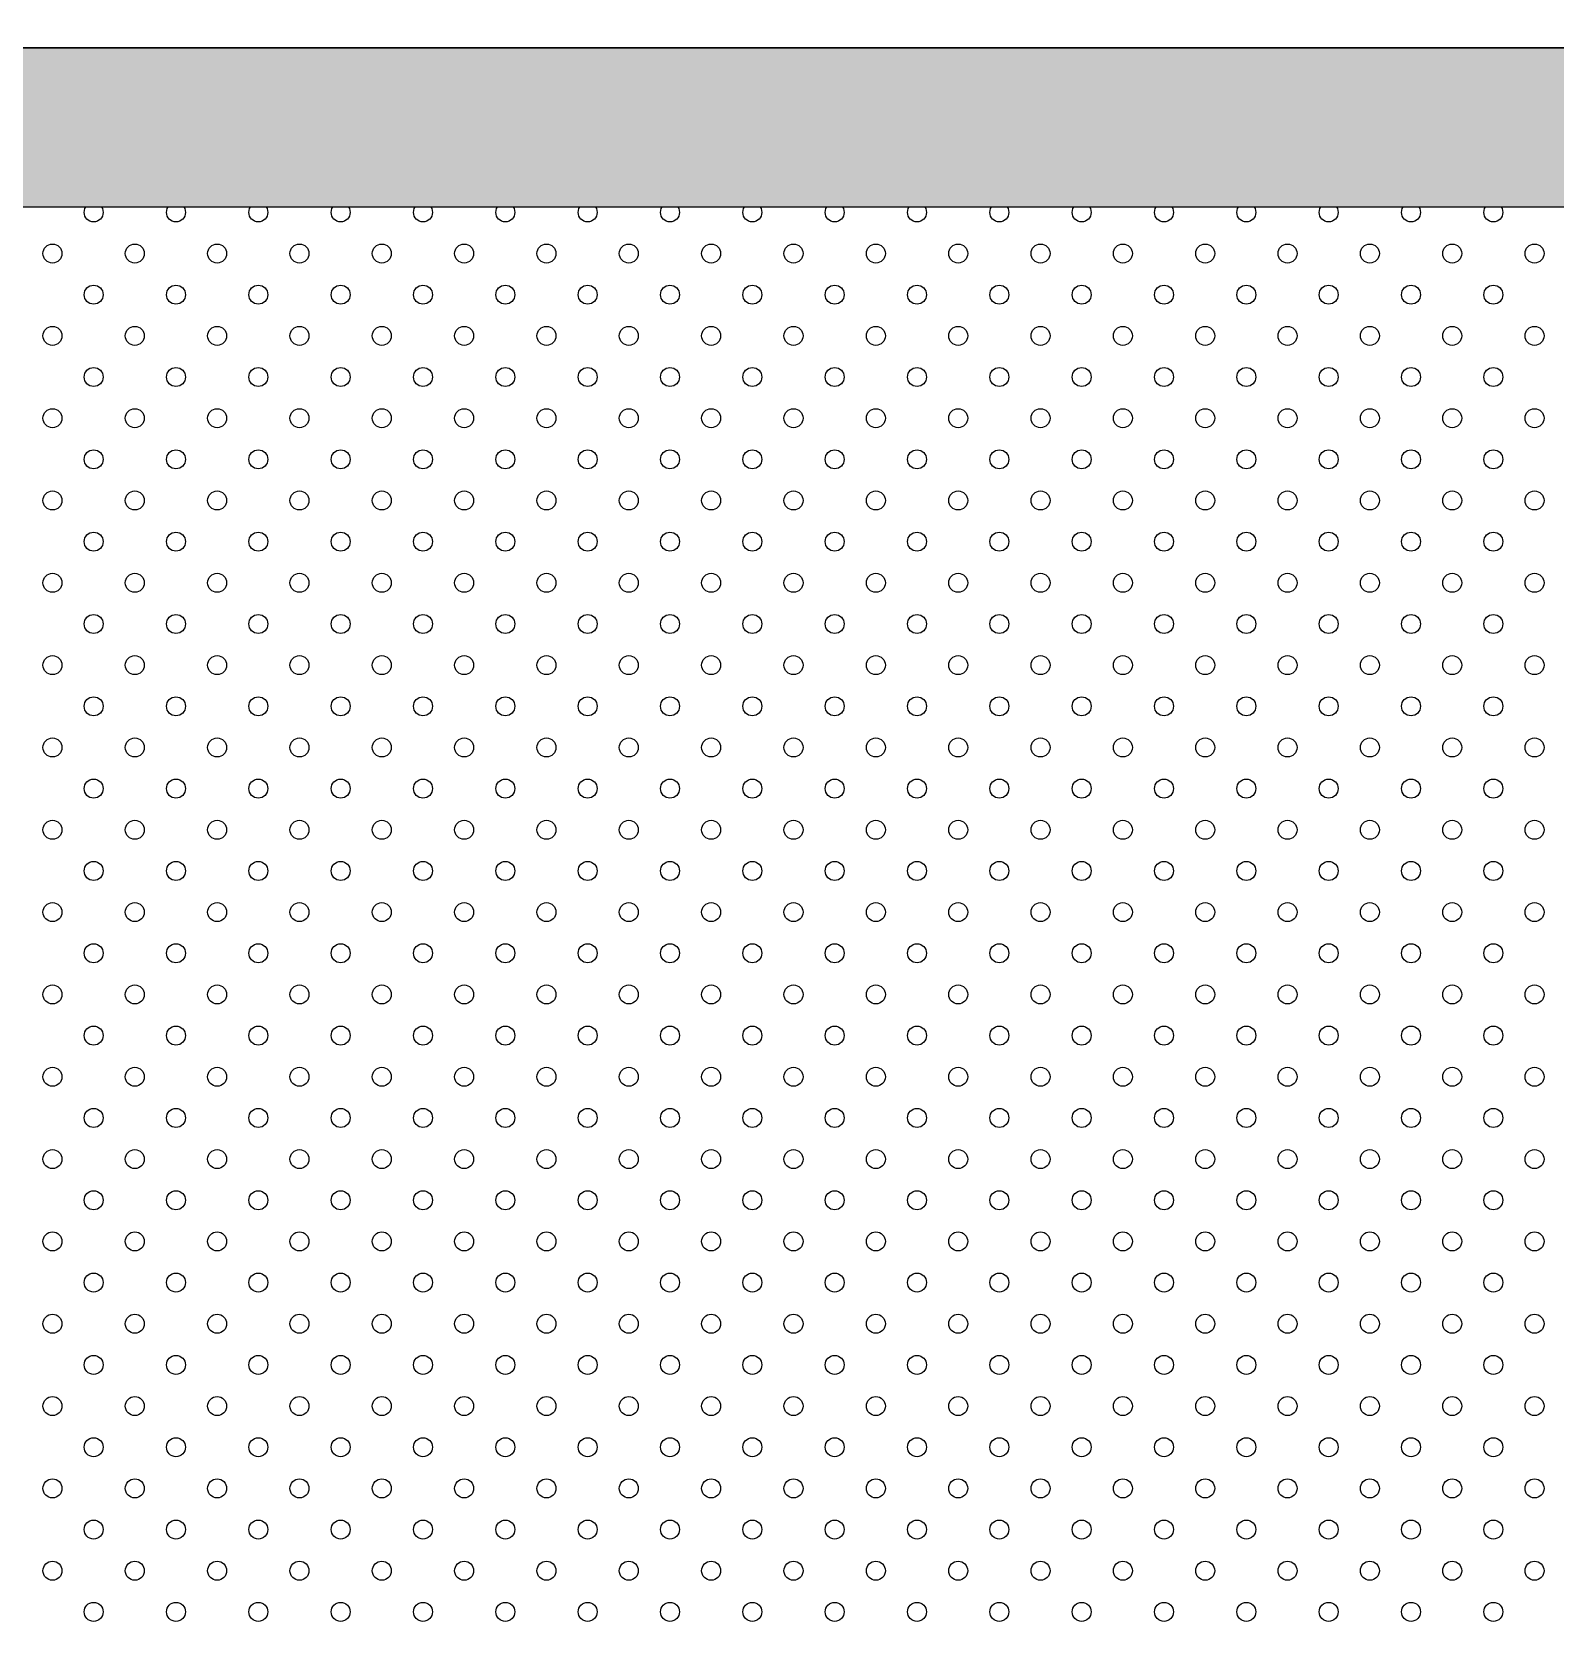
# Model space of a CAD drawing. Header units: millimetres. Extents: x 28487 to 58856, y 2691 to 22893.
# Drawn here: x 29208.4 to 29448.9, y 6700.3 to 6952 of the extents above; entities that cross this region are included whole.
import ezdxf
from ezdxf.xclip import XClip

# ---------------------------------------------------------------- set-up
doc = ezdxf.new("R2010")
doc.units = ezdxf.units.MM
doc.header["$XCLIPFRAME"] = 0
for name, color, linetype in [('0-LOCK', 251, 'Continuous'), ('000 - H A T C H', 9, 'Continuous'), ('000_CLIP-IN_ACESSORIES_SUB_COLOR_1', 1, 'Continuous'), ('000_CLIP-IN_PANEL_SUB_COLOR_2', 1, 'Continuous'), ('000_CLIP-IN_PANEL_WIPEOUT_', 250, 'Continuous')]:
    doc.layers.add(name, color=color, linetype=linetype)

# ---------------------------------------------------------------- blocks, each defined once
blk = doc.blocks.new('C-2-PP00-AR-2350-01-B_20251110-161349_EX_PLAN_WALL')
at = {"color": 2}
blk.add_line((99.89999999850988, -100.0000000018626), (3099.89999999851, -100.0000000018626), dxfattribs=at)
blk = doc.blocks.new('*U157')
blk.add_wipeout([(-299.9999999809079, -299.9999999943541), (300.0000000190922, -299.9999999943541), (300.0000000190922, 300.0000000056459), (-299.9999999809079, 300.0000000056459)]).dxf.layer = '000_CLIP-IN_PANEL_WIPEOUT_'
blk = doc.blocks.new('TYP.CLIP-IN_20251110-163539_FOR_PPLINE_C02')
blk.add_blockref('*U157', (-899.9999999999873, 900))
at = {"color": 1}
blk.add_lwpolyline([(-1500.000000000005, -900.0000000000002), (1499.999999999995, -900.0000000000002), (1499.999999999995, 899.9999999999998), (-1500.000000000005, 899.9999999999998)], close=True, dxfattribs=at)
at = {"layer": '000_CLIP-IN_PANEL_SUB_COLOR_2'}
for centre in [(-1055.999999947249, 887.0000000039659), (-1042.999999948239, 887.0000000039659), (-1029.999999949228, 887.0000000039659), (-1016.999999950218, 887.0000000039659), (-1003.999999951207, 887.0000000039659), (-990.999999952197, 887.0000000039659), (-977.9999999531865, 887.0000000039659), (-964.999999954176, 887.0000000039659), (-951.9999999551655, 887.0000000039659), (-938.9999999561551, 887.0000000039659), (-925.9999999571446, 887.0000000039659), (-912.9999999581341, 887.0000000039659), (-899.9999999591237, 887.0000000039659), (-886.9999999601132, 887.0000000039659), (-873.9999999611027, 887.0000000039659), (-860.9999999620923, 887.0000000039657), (-847.9999999630818, 887.0000000039657), (-834.9999999640713, 887.0000000039657), (-1062.499999946784, 880.5000000044315), (-1049.499999947773, 880.5000000044315), (-1036.499999948763, 880.5000000044315), (-1023.499999949752, 880.5000000044315), (-1010.499999950742, 880.5000000044315), (-997.4999999517313, 880.5000000044315), (-984.4999999527208, 880.5000000044315), (-971.4999999537104, 880.5000000044315), (-958.4999999546999, 880.5000000044315), (-945.4999999556894, 880.5000000044315), (-932.499999956679, 880.5000000044315), (-919.4999999576685, 880.5000000044315), (-906.499999958658, 880.5000000044315), (-893.4999999596475, 880.5000000044315), (-880.4999999606371, 880.5000000044315), (-867.4999999616266, 880.5000000044314), (-854.4999999626161, 880.5000000044314), (-841.4999999636057, 880.5000000044314), (-828.4999999645952, 880.5000000044314), (-1055.999999947249, 874.0000000040459), (-1042.999999948239, 874.0000000040459), (-1029.999999949228, 874.0000000040459), (-1016.999999950218, 874.0000000040459), (-1003.999999951207, 874.0000000040459), (-990.999999952197, 874.0000000040459), (-977.9999999531865, 874.0000000040459), (-964.999999954176, 874.0000000040459), (-951.9999999551655, 874.0000000040459), (-938.9999999561551, 874.0000000040459), (-925.9999999571446, 874.0000000040459), (-912.9999999581341, 874.0000000040459), (-899.9999999591237, 874.0000000040459), (-886.9999999601132, 874.0000000040459), (-873.9999999611027, 874.0000000040459), (-860.9999999620923, 874.0000000040458), (-847.9999999630818, 874.0000000040458), (-834.9999999640713, 874.0000000040458), (-1062.499999946784, 867.5000000045115), (-1049.499999947773, 867.5000000045115), (-1036.499999948763, 867.5000000045115), (-1023.499999949752, 867.5000000045115), (-1010.499999950742, 867.5000000045115), (-997.4999999517313, 867.5000000045115), (-984.4999999527208, 867.5000000045115), (-971.4999999537104, 867.5000000045115), (-958.4999999546999, 867.5000000045115), (-945.4999999556894, 867.5000000045115), (-932.499999956679, 867.5000000045115), (-919.4999999576685, 867.5000000045115), (-906.499999958658, 867.5000000045115), (-893.4999999596475, 867.5000000045115), (-880.4999999606371, 867.5000000045115), (-867.4999999616266, 867.5000000045114), (-854.4999999626161, 867.5000000045114), (-841.4999999636057, 867.5000000045114), (-828.4999999645952, 867.5000000045114), (-1055.999999947249, 861.0000000041259), (-1042.999999948239, 861.0000000041259), (-1029.999999949228, 861.0000000041259), (-1016.999999950218, 861.0000000041259), (-1003.999999951207, 861.0000000041259), (-990.999999952197, 861.0000000041259), (-977.9999999531865, 861.0000000041259), (-964.999999954176, 861.0000000041259), (-951.9999999551655, 861.0000000041259), (-938.9999999561551, 861.0000000041259), (-925.9999999571446, 861.0000000041259), (-912.9999999581341, 861.0000000041259), (-899.9999999591237, 861.0000000041259), (-886.9999999601132, 861.0000000041259), (-873.9999999611027, 861.0000000041259), (-860.9999999620923, 861.0000000041258), (-847.9999999630818, 861.0000000041258), (-834.9999999640713, 861.0000000041258), (-1062.499999946784, 854.5000000045916), (-1049.499999947773, 854.5000000045916), (-1036.499999948763, 854.5000000045916), (-1023.499999949752, 854.5000000045916), (-1010.499999950742, 854.5000000045916), (-997.4999999517313, 854.5000000045916), (-984.4999999527208, 854.5000000045916), (-971.4999999537104, 854.5000000045916), (-958.4999999546999, 854.5000000045916), (-945.4999999556894, 854.5000000045916), (-932.499999956679, 854.5000000045916), (-919.4999999576685, 854.5000000045916), (-906.499999958658, 854.5000000045916), (-893.4999999596475, 854.5000000045916), (-880.4999999606371, 854.5000000045916), (-867.4999999616266, 854.5000000045916), (-854.4999999626161, 854.5000000045916), (-841.4999999636057, 854.5000000045916), (-828.4999999645952, 854.5000000045915), (-1055.999999947249, 848.000000004206), (-1042.999999948239, 848.000000004206), (-1029.999999949228, 848.000000004206), (-1016.999999950218, 848.000000004206), (-1003.999999951207, 848.000000004206), (-990.999999952197, 848.000000004206), (-977.9999999531865, 848.000000004206), (-964.999999954176, 848.000000004206), (-951.9999999551655, 848.000000004206), (-938.9999999561551, 848.000000004206), (-925.9999999571446, 848.000000004206), (-912.9999999581341, 848.000000004206), (-899.9999999591237, 848.000000004206), (-886.9999999601132, 848.000000004206), (-873.9999999611027, 848.000000004206), (-860.9999999620923, 848.000000004206), (-847.9999999630818, 848.000000004206), (-834.9999999640713, 848.000000004206), (-1062.499999946784, 841.5000000046716), (-1049.499999947773, 841.5000000046716), (-1036.499999948763, 841.5000000046716), (-1023.499999949752, 841.5000000046716), (-1010.499999950742, 841.5000000046716), (-997.4999999517313, 841.5000000046716), (-984.4999999527208, 841.5000000046716), (-971.4999999537104, 841.5000000046716), (-958.4999999546999, 841.5000000046716), (-945.4999999556894, 841.5000000046716), (-932.499999956679, 841.5000000046716), (-919.4999999576685, 841.5000000046716), (-906.499999958658, 841.5000000046716), (-893.4999999596475, 841.5000000046716), (-880.4999999606371, 841.5000000046716), (-867.4999999616266, 841.5000000046716), (-854.4999999626161, 841.5000000046716), (-841.4999999636057, 841.5000000046716), (-828.4999999645952, 841.5000000046715), (-1055.999999947249, 835.000000004286), (-1042.999999948239, 835.000000004286), (-1029.999999949228, 835.000000004286), (-1016.999999950218, 835.000000004286), (-1003.999999951207, 835.000000004286), (-990.999999952197, 835.000000004286), (-977.9999999531865, 835.000000004286), (-964.999999954176, 835.000000004286), (-951.9999999551655, 835.000000004286), (-938.9999999561551, 835.000000004286), (-925.9999999571446, 835.000000004286), (-912.9999999581341, 835.000000004286), (-899.9999999591237, 835.000000004286), (-886.9999999601132, 835.000000004286), (-873.9999999611027, 835.000000004286), (-860.9999999620923, 835.000000004286), (-847.9999999630818, 835.000000004286), (-834.9999999640713, 835.000000004286), (-1062.499999946784, 828.5000000047517), (-1049.499999947773, 828.5000000047517), (-1036.499999948763, 828.5000000047517), (-1023.499999949752, 828.5000000047517), (-1010.499999950742, 828.5000000047517), (-997.4999999517313, 828.5000000047517), (-984.4999999527208, 828.5000000047517), (-971.4999999537104, 828.5000000047517), (-958.4999999546999, 828.5000000047517), (-945.4999999556894, 828.5000000047517), (-932.499999956679, 828.5000000047517), (-919.4999999576685, 828.5000000047517), (-906.499999958658, 828.5000000047517), (-893.4999999596475, 828.5000000047517), (-880.4999999606371, 828.5000000047517), (-867.4999999616266, 828.5000000047517), (-854.4999999626161, 828.5000000047517), (-841.4999999636057, 828.5000000047517), (-828.4999999645952, 828.5000000047515), (-1055.999999947249, 822.000000004366), (-1042.999999948239, 822.000000004366), (-1029.999999949228, 822.000000004366), (-1016.999999950218, 822.000000004366), (-1003.999999951207, 822.000000004366), (-990.999999952197, 822.000000004366), (-977.9999999531865, 822.000000004366), (-964.999999954176, 822.000000004366), (-951.9999999551655, 822.000000004366), (-938.9999999561551, 822.000000004366), (-925.9999999571446, 822.000000004366), (-912.9999999581341, 822.000000004366), (-899.9999999591237, 822.000000004366), (-886.9999999601132, 822.000000004366), (-873.9999999611027, 822.000000004366), (-860.9999999620923, 822.000000004366), (-847.9999999630818, 822.000000004366), (-834.9999999640713, 822.000000004366), (-1062.499999946784, 815.5000000048317), (-1049.499999947773, 815.5000000048317), (-1036.499999948763, 815.5000000048317), (-1023.499999949752, 815.5000000048317), (-1010.499999950742, 815.5000000048317), (-997.4999999517313, 815.5000000048317), (-984.4999999527208, 815.5000000048317), (-971.4999999537104, 815.5000000048317), (-958.4999999546999, 815.5000000048317), (-945.4999999556894, 815.5000000048317), (-932.499999956679, 815.5000000048317), (-919.4999999576685, 815.5000000048317), (-906.499999958658, 815.5000000048317), (-893.4999999596475, 815.5000000048317), (-880.4999999606371, 815.5000000048317), (-867.4999999616266, 815.5000000048317), (-854.4999999626161, 815.5000000048317), (-841.4999999636057, 815.5000000048317), (-828.4999999645952, 815.5000000048316), (-1055.999999947249, 809.0000000044461), (-1042.999999948239, 809.0000000044461), (-1029.999999949228, 809.0000000044461), (-1016.999999950218, 809.0000000044461), (-1003.999999951207, 809.0000000044461), (-990.999999952197, 809.0000000044461), (-977.9999999531865, 809.0000000044461), (-964.999999954176, 809.0000000044461), (-951.9999999551655, 809.0000000044461), (-938.9999999561551, 809.0000000044461), (-925.9999999571446, 809.0000000044461), (-912.9999999581341, 809.0000000044461), (-899.9999999591237, 809.0000000044461), (-886.9999999601132, 809.0000000044461), (-873.9999999611027, 809.0000000044461), (-860.9999999620923, 809.0000000044461), (-847.9999999630818, 809.0000000044461), (-834.9999999640713, 809.0000000044461), (-1062.499999946784, 802.5000000049117), (-1049.499999947773, 802.5000000049117), (-1036.499999948763, 802.5000000049117), (-1023.499999949752, 802.5000000049117), (-1010.499999950742, 802.5000000049117), (-997.4999999517313, 802.5000000049117), (-984.4999999527208, 802.5000000049117), (-971.4999999537104, 802.5000000049117), (-958.4999999546999, 802.5000000049117), (-945.4999999556894, 802.5000000049117), (-932.499999956679, 802.5000000049117), (-919.4999999576685, 802.5000000049117), (-906.499999958658, 802.5000000049117), (-893.4999999596475, 802.5000000049117), (-880.4999999606371, 802.5000000049117), (-867.4999999616266, 802.5000000049117), (-854.4999999626161, 802.5000000049117), (-841.4999999636057, 802.5000000049117), (-828.4999999645952, 802.5000000049116), (-1055.999999947249, 796.0000000045261), (-1042.999999948239, 796.0000000045261), (-1029.999999949228, 796.0000000045261), (-1016.999999950218, 796.0000000045261), (-1003.999999951207, 796.0000000045261), (-990.999999952197, 796.0000000045261), (-977.9999999531865, 796.0000000045261), (-964.999999954176, 796.0000000045261), (-951.9999999551655, 796.0000000045261), (-938.9999999561551, 796.0000000045261), (-925.9999999571446, 796.0000000045261), (-912.9999999581341, 796.0000000045261), (-899.9999999591237, 796.0000000045261), (-886.9999999601132, 796.0000000045261), (-873.9999999611027, 796.0000000045261), (-860.9999999620923, 796.0000000045261), (-847.9999999630818, 796.0000000045261), (-834.9999999640713, 796.0000000045261), (-1062.499999946784, 789.5000000049918), (-1049.499999947773, 789.5000000049918), (-1036.499999948763, 789.5000000049918), (-1023.499999949752, 789.5000000049918), (-1010.499999950742, 789.5000000049918), (-997.4999999517313, 789.5000000049918), (-984.4999999527208, 789.5000000049918), (-971.4999999537104, 789.5000000049918), (-958.4999999546999, 789.5000000049918), (-945.4999999556894, 789.5000000049918), (-932.499999956679, 789.5000000049918), (-919.4999999576685, 789.5000000049918), (-906.499999958658, 789.5000000049918), (-893.4999999596475, 789.5000000049918), (-880.4999999606371, 789.5000000049918), (-867.4999999616266, 789.5000000049918), (-854.4999999626161, 789.5000000049918), (-841.4999999636057, 789.5000000049918), (-828.4999999645952, 789.5000000049916), (-1055.999999947249, 783.0000000046061), (-1042.999999948239, 783.0000000046061), (-1029.999999949228, 783.0000000046061), (-1016.999999950218, 783.0000000046061), (-1003.999999951207, 783.0000000046061), (-990.999999952197, 783.0000000046061), (-977.9999999531865, 783.0000000046061), (-964.999999954176, 783.0000000046061), (-951.9999999551655, 783.0000000046061), (-938.9999999561551, 783.0000000046061), (-925.9999999571446, 783.0000000046061), (-912.9999999581341, 783.0000000046061), (-899.9999999591237, 783.0000000046061), (-886.9999999601132, 783.0000000046061), (-873.9999999611027, 783.0000000046061), (-860.9999999620923, 783.0000000046061), (-847.9999999630818, 783.0000000046061), (-834.9999999640713, 783.0000000046061), (-1062.499999946784, 776.5000000050718), (-1049.499999947773, 776.5000000050718), (-1036.499999948763, 776.5000000050718), (-1023.499999949752, 776.5000000050718), (-1010.499999950742, 776.5000000050718), (-997.4999999517313, 776.5000000050718), (-984.4999999527208, 776.5000000050718), (-971.4999999537104, 776.5000000050718), (-958.4999999546999, 776.5000000050718), (-945.4999999556894, 776.5000000050718), (-932.499999956679, 776.5000000050718), (-919.4999999576685, 776.5000000050718), (-906.499999958658, 776.5000000050718), (-893.4999999596475, 776.5000000050718), (-880.4999999606371, 776.5000000050718), (-867.4999999616266, 776.5000000050718), (-854.4999999626161, 776.5000000050718), (-841.4999999636057, 776.5000000050718), (-828.4999999645952, 776.5000000050717), (-1055.999999947249, 770.0000000046862), (-1042.999999948239, 770.0000000046862), (-1029.999999949228, 770.0000000046862), (-1016.999999950218, 770.0000000046862), (-1003.999999951207, 770.0000000046862), (-990.999999952197, 770.0000000046862), (-977.9999999531865, 770.0000000046862), (-964.999999954176, 770.0000000046862), (-951.9999999551655, 770.0000000046862), (-938.9999999561551, 770.0000000046862), (-925.9999999571446, 770.0000000046862), (-912.9999999581341, 770.0000000046862), (-899.9999999591237, 770.0000000046862), (-886.9999999601132, 770.0000000046862), (-873.9999999611027, 770.0000000046862), (-860.9999999620923, 770.0000000046862), (-847.9999999630818, 770.0000000046862), (-834.9999999640713, 770.0000000046862), (-1062.499999946784, 763.5000000051518), (-1049.499999947773, 763.5000000051518), (-1036.499999948763, 763.5000000051518), (-1023.499999949752, 763.5000000051518), (-1010.499999950742, 763.5000000051518), (-997.4999999517313, 763.5000000051518), (-984.4999999527208, 763.5000000051518), (-971.4999999537104, 763.5000000051518), (-958.4999999546999, 763.5000000051518), (-945.4999999556894, 763.5000000051518), (-932.499999956679, 763.5000000051518), (-919.4999999576685, 763.5000000051518), (-906.499999958658, 763.5000000051518), (-893.4999999596475, 763.5000000051518), (-880.4999999606371, 763.5000000051518), (-867.4999999616266, 763.5000000051518), (-854.4999999626161, 763.5000000051518), (-841.4999999636057, 763.5000000051518), (-828.4999999645952, 763.5000000051517), (-1055.999999947249, 757.0000000047662), (-1042.999999948239, 757.0000000047662), (-1029.999999949228, 757.0000000047662), (-1016.999999950218, 757.0000000047662), (-1003.999999951207, 757.0000000047662), (-990.999999952197, 757.0000000047662), (-977.9999999531865, 757.0000000047662), (-964.999999954176, 757.0000000047662), (-951.9999999551655, 757.0000000047662), (-938.9999999561551, 757.0000000047662), (-925.9999999571446, 757.0000000047662), (-912.9999999581341, 757.0000000047662), (-899.9999999591237, 757.0000000047662), (-886.9999999601132, 757.0000000047662), (-873.9999999611027, 757.0000000047662), (-860.9999999620923, 757.0000000047662), (-847.9999999630818, 757.0000000047662), (-834.9999999640713, 757.0000000047662), (-1062.499999946784, 750.5000000052319), (-1049.499999947773, 750.5000000052319), (-1036.499999948763, 750.5000000052319), (-1023.499999949752, 750.5000000052319), (-1010.499999950742, 750.5000000052319), (-997.4999999517313, 750.5000000052319), (-984.4999999527208, 750.5000000052319), (-971.4999999537104, 750.5000000052319), (-958.4999999546999, 750.5000000052319), (-945.4999999556894, 750.5000000052319), (-932.499999956679, 750.5000000052319), (-919.4999999576685, 750.5000000052319), (-906.499999958658, 750.5000000052319), (-893.4999999596475, 750.5000000052319), (-880.4999999606371, 750.5000000052319), (-867.4999999616266, 750.5000000052319), (-854.4999999626161, 750.5000000052319), (-841.4999999636057, 750.5000000052319), (-828.4999999645952, 750.5000000052318), (-1055.999999947249, 744.0000000048462), (-1042.999999948239, 744.0000000048462), (-1029.999999949228, 744.0000000048462), (-1016.999999950218, 744.0000000048462), (-1003.999999951207, 744.0000000048462), (-990.999999952197, 744.0000000048462), (-977.9999999531865, 744.0000000048462), (-964.999999954176, 744.0000000048462), (-951.9999999551655, 744.0000000048462), (-938.9999999561551, 744.0000000048462), (-925.9999999571446, 744.0000000048462), (-912.9999999581341, 744.0000000048462), (-899.9999999591237, 744.0000000048462), (-886.9999999601132, 744.0000000048462), (-873.9999999611027, 744.0000000048462), (-860.9999999620923, 744.0000000048462), (-847.9999999630818, 744.0000000048462), (-834.9999999640713, 744.0000000048462), (-1062.499999946784, 737.5000000053119), (-1049.499999947773, 737.5000000053119), (-1036.499999948763, 737.5000000053119), (-1023.499999949752, 737.5000000053119), (-1010.499999950742, 737.5000000053119), (-997.4999999517313, 737.5000000053119), (-984.4999999527208, 737.5000000053119), (-971.4999999537104, 737.5000000053119), (-958.4999999546999, 737.5000000053119), (-945.4999999556894, 737.5000000053119), (-932.499999956679, 737.5000000053119), (-919.4999999576685, 737.5000000053119), (-906.499999958658, 737.5000000053119), (-893.4999999596475, 737.5000000053119), (-880.4999999606371, 737.5000000053119), (-867.4999999616266, 737.5000000053119), (-854.4999999626161, 737.5000000053119), (-841.4999999636057, 737.5000000053119), (-828.4999999645952, 737.5000000053118), (-1055.999999947249, 731.0000000049263), (-1042.999999948239, 731.0000000049263), (-1029.999999949228, 731.0000000049263), (-1016.999999950218, 731.0000000049263), (-1003.999999951207, 731.0000000049263), (-990.999999952197, 731.0000000049263), (-977.9999999531865, 731.0000000049263), (-964.999999954176, 731.0000000049263), (-951.9999999551655, 731.0000000049263), (-938.9999999561551, 731.0000000049263), (-925.9999999571446, 731.0000000049263), (-912.9999999581341, 731.0000000049263), (-899.9999999591237, 731.0000000049263), (-886.9999999601132, 731.0000000049263), (-873.9999999611027, 731.0000000049263), (-860.9999999620923, 731.0000000049263), (-847.9999999630818, 731.0000000049263), (-834.9999999640713, 731.0000000049263), (-1062.499999946784, 724.5000000053919), (-1049.499999947773, 724.5000000053919), (-1036.499999948763, 724.5000000053919), (-1023.499999949752, 724.5000000053919), (-1010.499999950742, 724.5000000053919), (-997.4999999517313, 724.5000000053919), (-984.4999999527208, 724.5000000053919), (-971.4999999537104, 724.5000000053919), (-958.4999999546999, 724.5000000053919), (-945.4999999556894, 724.5000000053919), (-932.499999956679, 724.5000000053919), (-919.4999999576685, 724.5000000053919), (-906.499999958658, 724.5000000053919), (-893.4999999596475, 724.5000000053919), (-880.4999999606371, 724.5000000053919), (-867.4999999616266, 724.5000000053919), (-854.4999999626161, 724.5000000053919), (-841.4999999636057, 724.5000000053919), (-828.4999999645952, 724.5000000053919), (-1055.999999947249, 718.0000000050063), (-1042.999999948239, 718.0000000050063), (-1029.999999949228, 718.0000000050063), (-1016.999999950218, 718.0000000050063), (-1003.999999951207, 718.0000000050063), (-990.999999952197, 718.0000000050063), (-977.9999999531865, 718.0000000050063), (-964.999999954176, 718.0000000050063), (-951.9999999551655, 718.0000000050063), (-938.9999999561551, 718.0000000050063), (-925.9999999571446, 718.0000000050063), (-912.9999999581341, 718.0000000050063), (-899.9999999591237, 718.0000000050063), (-886.9999999601132, 718.0000000050063), (-873.9999999611027, 718.0000000050063), (-860.9999999620923, 718.0000000050063), (-847.9999999630818, 718.0000000050063), (-834.9999999640713, 718.0000000050063), (-1062.499999946784, 711.500000005472), (-1049.499999947773, 711.500000005472), (-1036.499999948763, 711.500000005472), (-1023.499999949752, 711.500000005472), (-1010.499999950742, 711.500000005472), (-997.4999999517313, 711.500000005472), (-984.4999999527208, 711.500000005472), (-971.4999999537104, 711.500000005472), (-958.4999999546999, 711.500000005472), (-945.4999999556894, 711.500000005472), (-932.499999956679, 711.500000005472), (-919.4999999576685, 711.500000005472), (-906.499999958658, 711.500000005472), (-893.4999999596475, 711.500000005472), (-880.4999999606371, 711.500000005472), (-867.4999999616266, 711.500000005472), (-854.4999999626161, 711.500000005472), (-841.4999999636057, 711.500000005472), (-828.4999999645952, 711.500000005472), (-1055.999999947249, 705.0000000050863), (-1042.999999948239, 705.0000000050863), (-1029.999999949228, 705.0000000050863), (-1016.999999950218, 705.0000000050863), (-1003.999999951207, 705.0000000050863), (-990.999999952197, 705.0000000050863), (-977.9999999531865, 705.0000000050863), (-964.999999954176, 705.0000000050863), (-951.9999999551655, 705.0000000050863), (-938.9999999561551, 705.0000000050863), (-925.9999999571446, 705.0000000050863), (-912.9999999581341, 705.0000000050863), (-899.9999999591237, 705.0000000050863), (-886.9999999601132, 705.0000000050863), (-873.9999999611027, 705.0000000050863), (-860.9999999620923, 705.0000000050863), (-847.9999999630818, 705.0000000050863), (-834.9999999640713, 705.0000000050863), (-1062.499999946784, 698.500000005552), (-1049.499999947773, 698.500000005552), (-1036.499999948763, 698.500000005552), (-1023.499999949752, 698.500000005552), (-1010.499999950742, 698.500000005552), (-997.4999999517313, 698.500000005552), (-984.4999999527208, 698.500000005552), (-971.4999999537104, 698.500000005552), (-958.4999999546999, 698.500000005552), (-945.4999999556894, 698.500000005552), (-932.499999956679, 698.500000005552), (-919.4999999576685, 698.500000005552), (-906.499999958658, 698.500000005552), (-893.4999999596475, 698.500000005552), (-880.4999999606371, 698.500000005552), (-867.4999999616266, 698.500000005552), (-854.4999999626161, 698.500000005552), (-841.4999999636057, 698.500000005552), (-828.4999999645952, 698.500000005552), (-1055.999999947249, 692.0000000051664), (-1042.999999948239, 692.0000000051664), (-1029.999999949228, 692.0000000051664), (-1016.999999950218, 692.0000000051664), (-1003.999999951207, 692.0000000051664), (-990.999999952197, 692.0000000051664), (-977.9999999531865, 692.0000000051664), (-964.999999954176, 692.0000000051664), (-951.9999999551655, 692.0000000051664), (-938.9999999561551, 692.0000000051664), (-925.9999999571446, 692.0000000051664), (-912.9999999581341, 692.0000000051664), (-899.9999999591237, 692.0000000051664), (-886.9999999601132, 692.0000000051664), (-873.9999999611027, 692.0000000051664), (-860.9999999620923, 692.0000000051664), (-847.9999999630818, 692.0000000051664), (-834.9999999640713, 692.0000000051664), (-1062.499999946784, 685.500000005632), (-1049.499999947773, 685.500000005632), (-1036.499999948763, 685.500000005632), (-1023.499999949752, 685.500000005632), (-1010.499999950742, 685.500000005632), (-997.4999999517313, 685.500000005632), (-984.4999999527208, 685.500000005632), (-971.4999999537104, 685.500000005632), (-958.4999999546999, 685.500000005632), (-945.4999999556894, 685.500000005632), (-932.499999956679, 685.500000005632), (-919.4999999576685, 685.500000005632), (-906.499999958658, 685.500000005632), (-893.4999999596475, 685.500000005632), (-880.4999999606371, 685.500000005632), (-867.4999999616266, 685.500000005632), (-854.4999999626161, 685.500000005632), (-841.4999999636057, 685.500000005632), (-828.4999999645952, 685.500000005632), (-1055.999999947249, 679.0000000052464), (-1042.999999948239, 679.0000000052464), (-1029.999999949228, 679.0000000052464), (-1016.999999950218, 679.0000000052464), (-1003.999999951207, 679.0000000052464), (-990.999999952197, 679.0000000052464), (-977.9999999531865, 679.0000000052464), (-964.999999954176, 679.0000000052464), (-951.9999999551655, 679.0000000052464), (-938.9999999561551, 679.0000000052464), (-925.9999999571446, 679.0000000052464), (-912.9999999581341, 679.0000000052464), (-899.9999999591237, 679.0000000052464), (-886.9999999601132, 679.0000000052464), (-873.9999999611027, 679.0000000052464), (-860.9999999620923, 679.0000000052464), (-847.9999999630818, 679.0000000052464), (-834.9999999640713, 679.0000000052464), (-1062.499999946784, 672.5000000057121), (-1049.499999947773, 672.5000000057121), (-1036.499999948763, 672.5000000057121), (-1023.499999949752, 672.5000000057121), (-1010.499999950742, 672.5000000057121), (-997.4999999517313, 672.5000000057121), (-984.4999999527208, 672.5000000057121), (-971.4999999537104, 672.5000000057121), (-958.4999999546999, 672.5000000057121), (-945.4999999556894, 672.5000000057121), (-932.499999956679, 672.5000000057121), (-919.4999999576685, 672.5000000057121), (-906.499999958658, 672.5000000057121), (-893.4999999596475, 672.5000000057121), (-880.4999999606371, 672.5000000057121), (-867.4999999616266, 672.5000000057121), (-854.4999999626161, 672.5000000057121), (-841.4999999636057, 672.5000000057121), (-828.4999999645952, 672.5000000057121), (-1055.999999947249, 666.0000000053265), (-1042.999999948239, 666.0000000053265), (-1029.999999949228, 666.0000000053265), (-1016.999999950218, 666.0000000053265), (-1003.999999951207, 666.0000000053265), (-990.999999952197, 666.0000000053265), (-977.9999999531865, 666.0000000053265), (-964.999999954176, 666.0000000053265), (-951.9999999551655, 666.0000000053265), (-938.9999999561551, 666.0000000053265), (-925.9999999571446, 666.0000000053265), (-912.9999999581341, 666.0000000053265), (-899.9999999591237, 666.0000000053265), (-886.9999999601132, 666.0000000053265), (-873.9999999611027, 666.0000000053265), (-860.9999999620923, 666.0000000053265), (-847.9999999630818, 666.0000000053265), (-834.9999999640713, 666.0000000053265), (-1062.499999946784, 659.5000000057921), (-1049.499999947773, 659.5000000057921), (-1036.499999948763, 659.5000000057921), (-1023.499999949752, 659.5000000057921), (-1010.499999950742, 659.5000000057921), (-997.4999999517313, 659.5000000057921), (-984.4999999527208, 659.5000000057921), (-971.4999999537104, 659.5000000057921), (-958.4999999546999, 659.5000000057921), (-945.4999999556894, 659.5000000057921), (-932.499999956679, 659.5000000057921), (-919.4999999576685, 659.5000000057921), (-906.499999958658, 659.5000000057921), (-893.4999999596475, 659.5000000057921), (-880.4999999606371, 659.5000000057921), (-867.4999999616266, 659.5000000057921), (-854.4999999626161, 659.5000000057921), (-841.4999999636057, 659.5000000057921), (-828.4999999645952, 659.5000000057921), (-1055.999999947249, 653.0000000054065), (-1042.999999948239, 653.0000000054065), (-1029.999999949228, 653.0000000054065), (-1016.999999950218, 653.0000000054065), (-1003.999999951207, 653.0000000054065), (-990.999999952197, 653.0000000054065), (-977.9999999531865, 653.0000000054065), (-964.999999954176, 653.0000000054065), (-951.9999999551655, 653.0000000054065), (-938.9999999561551, 653.0000000054065), (-925.9999999571446, 653.0000000054065), (-912.9999999581341, 653.0000000054065), (-899.9999999591237, 653.0000000054065), (-886.9999999601132, 653.0000000054065), (-873.9999999611027, 653.0000000054065), (-860.9999999620923, 653.0000000054065), (-847.9999999630818, 653.0000000054065), (-834.9999999640713, 653.0000000054065)]:
    blk.add_circle(centre, 1.50000000030559, dxfattribs=at)
blk = doc.blocks.new('*U165')
blk.add_wipeout([(-1.5916157281026244e-12, 1800.0000000056457), (25.14999999948327, 1774.8500000061608), (2974.8500000005133, 1774.85000000616), (2999.9999999999973, 1800.0000000056439)])
at = {"layer": '000 - H A T C H'}
h = blk.add_hatch(dxfattribs=at)
h.set_pattern_fill('DOTS', color=8)
h.set_pattern_definition([(0, (2920.000000000372, 1719.70000000602), (0.79375, 1.5875), [0, -1.5875])])
h.paths.add_polyline_path([(-1.584510300750818e-12, 1800.000000005645), (25.14999999948329, 1774.850000006161), (2974.850000000512, 1774.850000006159), (2999.999999999997, 1800.000000005644)])
at = {"layer": '000_CLIP-IN_ACESSORIES_SUB_COLOR_1'}
blk.add_lwpolyline([(-1.584510300750818e-12, 1800.000000005645), (25.14999999948329, 1774.850000006161), (2974.850000000512, 1774.850000006159), (2999.999999999997, 1800.000000005644)], close=True, dxfattribs=at)

msp = doc.modelspace()

# ---------------------------------------------------------------- linework, layer by layer
at = {"color": 1}
for points in [[(28774.19376743099, 5149.507187225332), (31774.19376743099, 5149.507187225332), (31774.19376743099, 6949.507187225332), (28774.19376743099, 6949.507187225332)], [(31774.19376743099, 6949.507187225332), (28774.19376743099, 6949.507187225332), (28774.19376743099, 5149.507187225332), (31774.19376743099, 5149.507187225332)]]:
    msp.add_lwpolyline(points, close=True, dxfattribs=at)
at = {"layer": '0-LOCK', "color": 1}
msp.add_lwpolyline([(31774.19376743099, 6949.507187225332), (28774.19376743099, 6949.507187225332), (28774.19376743099, 5149.507187225332), (31774.19376743099, 5149.507187225332), (31774.19376743099, 6949.507187225332)], close=True, dxfattribs=at)

# ---------------------------------------------------------------- next in the draw order: block references
ref = msp.add_blockref('TYP.CLIP-IN_20251110-163539_FOR_PPLINE_C02', (30274.19376743099, 6049.507187225332))
XClip(ref).set_block_clipping_path([(-282.68779524376805, 900), (-223.18339045674657, 832.6495614811274), (-165.36632818719954, 763.8467580420993), (-109.80349577390734, 693.213698009692), (-57.26516429404728, 620.3072487909112), (-8.837836409467855, 544.6152677974969), (33.8958859084305, 465.5825236794426), (68.58731263489244, 382.7285890232133), (91.81404162282342, 296.0033926673359), (99.11951014829174, 206.58459383355512), (86.40570524597206, 117.83285936500943), (52.862869135562505, 34.680513650508146), (2.1393321508003282, -39.342686533139386), (-59.147897147689946, -105.01062778866526), (-125.92358849422817, -165.13600299405698), (-195.55225704707846, -221.9520193781318), (-266.43158291184955, -277.20796639785476), (-337.29998646134845, -332.4777616231722), (-406.777330436129, -389.47812093195444), (-472.7267725019301, -450.4959168526657), (-530.62628840447, -519.0864641235012), (-568.3121206018877, -600.072031302193), (-564.161007109029, -688.8543593628619), (-524.2432105395092, -768.9789761158363), (-467.1353885997778, -838.2493669942533), (-401.88035284295984, -900.0000000000355), (-1500.0000000000073, -899.9999999943539), (-1500, 900.0000000056461)])

# ---------------------------------------------------------------- next in the draw order: linework, layer by layer
at = {"color": 1}
msp.add_lwpolyline([(28774.19376743098, 5149.507187230978), (28774.19376743099, 6949.507187230978), (29991.50597218722, 6949.507187225332), (30051.01037697424, 6882.156748706459), (30108.82743924379, 6813.353945267431), (30164.39027165708, 6742.720885235024), (30216.92860313694, 6669.814436016243), (30265.35593102152, 6594.122455022829), (30308.08965333942, 6515.089710904775), (30342.78108006588, 6432.235776248545), (30366.00780905381, 6345.510579892668), (30373.31327757928, 6256.091781058887), (30360.59947267696, 6167.340046590341), (30327.05663656655, 6084.18770087584)], dxfattribs=at)

# ---------------------------------------------------------------- next in the draw order: block references
ref = msp.add_blockref('*U165', (28774.19376743099, 5149.507187225333))
XClip(ref).set_block_clipping_path([(1217.312204756232, 1799.999999999999), (1276.8166095432534, 1732.6495614811265), (1334.6336718128005, 1663.8467580420984), (1390.1965042260927, 1593.2136980096911), (1442.7348357059527, 1520.3072487909103), (1491.1621635905321, 1444.615267797496), (1533.8958859084305, 1365.5825236794417), (1568.5873126348924, 1282.7285890232124), (1591.8140416228234, 1196.003392667335), (1599.1195101482917, 1106.5845938335542), (1586.405705245972, 1017.8328593650085), (1552.8628691355625, 934.6805136505072), (1502.1393321508003, 860.6573134668597), (1440.85210285231, 794.9893722113338), (1374.0764115057718, 734.8639970059421), (1304.4477429529215, 678.0479806218673), (1233.5684170881505, 622.7920336021443), (1162.7000135386515, 567.5222383768269), (1093.222669563871, 510.52187906804465), (1027.27322749807, 449.5040831473334), (969.37371159553, 380.9135358764979), (931.6878793981123, 299.92796869780614), (935.838992890971, 211.14564063713715), (975.7567894604908, 131.0210238841628), (1032.8646114002222, 61.75063300574584), (1098.1196471570402, -3.637978807091713e-11), (-7.275957614183426e-12, 5.6452336139045656e-09), (-0.17826429952765466, 1800.3214269178197)])

# ---------------------------------------------------------------- next in the draw order: block references
at = {"layer": '0-LOCK', "color": 1}
msp.add_blockref('C-2-PP00-AR-2350-01-B_20251110-161349_EX_PLAN_WALL', (28674.29376743248, 7049.507187227195), dxfattribs=at)

doc.saveas('drawing.dxf')
